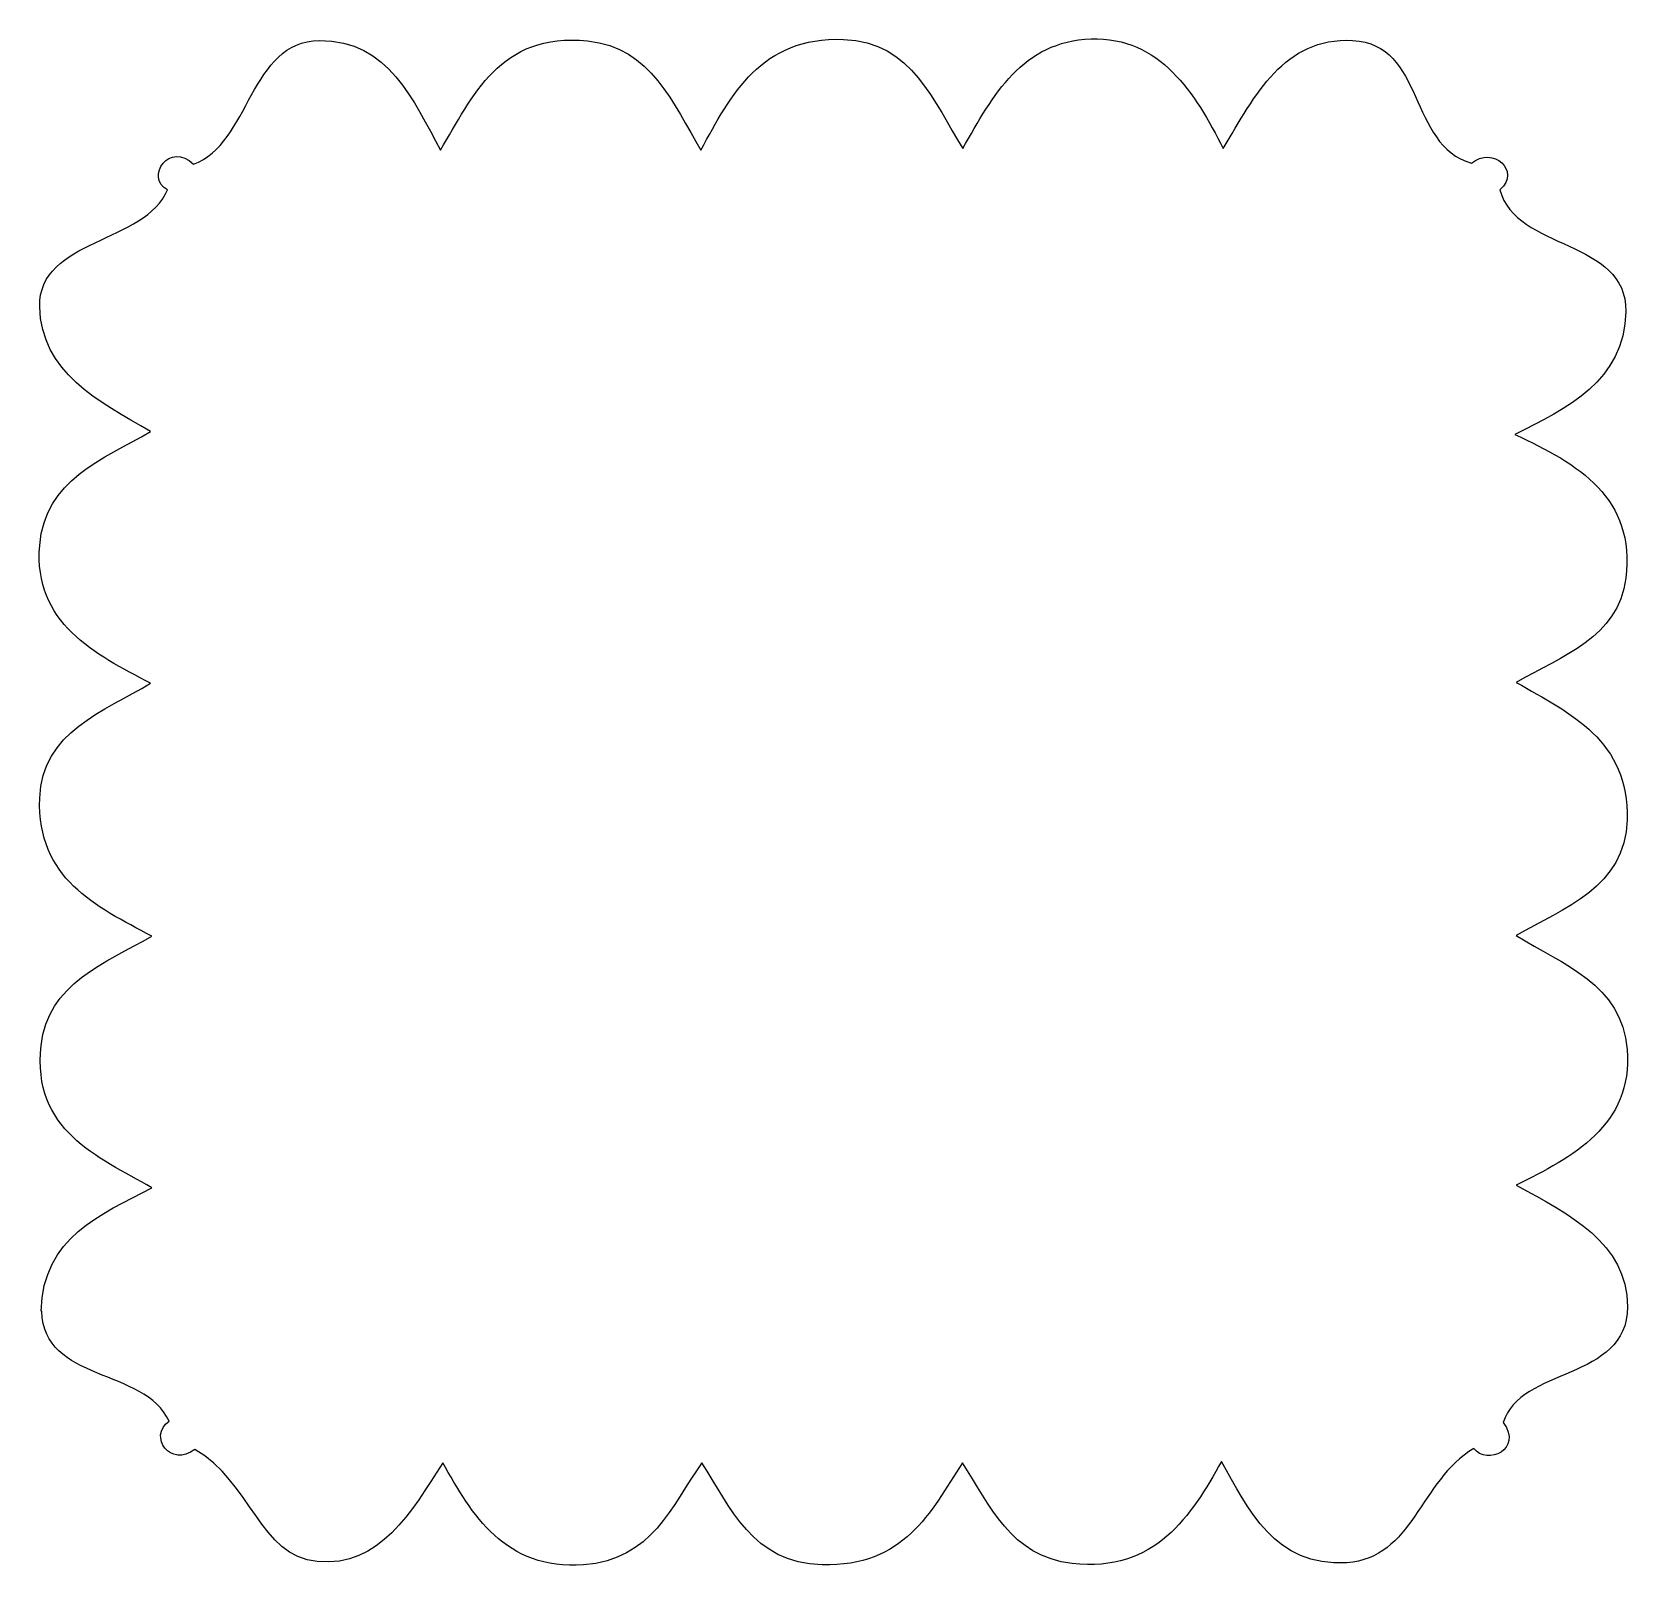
# Model space of a CAD drawing. Header units: centimetres. Extents: x -6.5 to 10.2, y -6.9 to 9.2.
import ezdxf

# ---------------------------------------------------------------- set-up
doc = ezdxf.new("R2010")
doc.units = ezdxf.units.CM
doc.header["$MEASUREMENT"] = 0
doc.layers.add('Layer 1', color=7, linetype='Continuous')

msp = doc.modelspace()

# ---------------------------------------------------------------- linework, layer by layer
at = {"layer": 'Layer 1', "color": 30}
msp.add_open_spline([(3.20217, 8.00888), (2.89983, 8.48244), (2.67626, 9.12739), (1.95424, 9.15046), (1.95424, 9.15046), (1.08598, 9.17821), (0.78218, 8.57357), (0.46139, 7.99283), (0.46139, 7.99283), (0.17292, 8.46962), (-0.05361, 9.06743), (-0.72356, 9.13441), (-0.72356, 9.13441), (-1.64669, 9.22672), (-1.92406, 8.55231), (-2.26073, 7.99283), (-2.26073, 7.99283), (-2.54764, 8.50426), (-2.79655, 9.14182), (-3.52966, 9.13892), (-3.52966, 9.13892), (-4.25074, 9.136), (-4.25977, 8.05443), (-4.84524, 7.84383), (-4.84524, 7.84383), (-5.08722, 8.09217), (-5.3629, 7.71119), (-5.11838, 7.57732), (-5.11838, 7.57732), (-5.338, 7.02094), (-6.4706, 7.06581), (-6.45472, 6.35381), (-6.45472, 6.35381), (-6.43947, 5.66982), (-5.83999, 5.36306), (-5.29543, 5.04718), (-5.29543, 5.04718), (-5.79571, 4.76044), (-6.39815, 4.54221), (-6.45472, 3.85746), (-6.45472, 3.85746), (-6.52186, 3.0449), (-5.87664, 2.71916), (-5.29543, 2.41558), (-5.29543, 2.41558), (-5.77645, 2.12357), (-6.43129, 1.90945), (-6.45472, 1.2121), (-6.45472, 1.2121), (-6.4829, 0.37351), (-5.87132, 0.08004), (-5.28143, -0.22978), (-5.28143, -0.22978), (-5.76573, -0.50839), (-6.37269, -0.7266), (-6.44072, -1.37366), (-6.44072, -1.37366), (-6.53448, -2.26524), (-5.84973, -2.53622), (-5.28143, -2.86139), (-5.28143, -2.86139), (-5.81712, -3.14714), (-6.41799, -3.36885), (-6.44072, -4.15427), (-6.44072, -4.15427), (-6.43786, -4.15398), (-6.43131, -4.15139), (-6.43139, -4.15427), (-6.43139, -4.15427), (-6.42031, -4.895), (-5.35188, -4.74623), (-5.10197, -5.30303), (-5.10197, -5.30303), (-5.32542, -5.46481), (-5.0833, -5.79528), (-4.83124, -5.59844), (-4.83124, -5.59844), (-4.24393, -5.93509), (-4.14994, -6.7182), (-3.55065, -6.77238), (-3.55065, -6.77238), (-2.89607, -6.83156), (-2.56672, -6.25372), (-2.2374, -5.73827), (-2.2374, -5.73827), (-1.9383, -6.27596), (-1.58744, -6.86599), (-0.76554, -6.8065), (-0.76554, -6.8065), (-0.05066, -6.75475), (0.15599, -6.18644), (0.47306, -5.73827), (0.47306, -5.73827), (0.76475, -6.19294), (1.00202, -6.79084), (1.73032, -6.8065), (1.73032, -6.8065), (2.59056, -6.825), (2.86005, -6.26317), (3.19985, -5.73827), (3.19985, -5.73827), (3.48168, -6.1773), (3.70356, -6.72018), (4.34748, -6.79275), (4.34748, -6.79275), (5.21681, -6.89073), (5.59288, -6.29052), (5.90798, -5.72452), (5.90798, -5.72452), (6.1859, -6.21887), (6.46546, -6.83272), (7.21897, -6.78366), (7.21897, -6.78366), (7.91303, -6.73847), (7.97982, -5.9268), (8.54613, -5.58928), (8.54613, -5.58928), (8.68685, -5.76569), (9.06481, -5.60114), (8.85621, -5.31886), (8.85621, -5.31886), (9.02415, -4.73568), (10.14807, -4.88791), (10.15561, -4.10843), (10.15561, -4.10843), (10.14868, -3.42931), (9.55213, -3.14689), (8.99165, -2.83389), (8.99165, -2.83389), (9.57572, -2.54554), (10.21556, -2.20958), (10.15095, -1.41722), (10.15095, -1.41722), (10.09474, -0.72804), (9.47848, -0.52859), (8.99165, -0.22291), (8.99165, -0.22291), (9.48554, 0.05829), (10.13393, 0.28532), (10.15095, 0.98744), (10.15095, 0.98744), (10.17105, 1.81676), (9.56182, 2.09701), (8.99165, 2.42459), (8.99165, 2.42459), (9.46854, 2.69629), (10.05812, 2.89282), (10.13695, 3.5136), (10.13695, 3.5136), (10.24338, 4.35168), (9.63874, 4.7136), (8.97766, 5.01737), (8.97766, 5.01737), (9.51801, 5.28698), (10.12307, 5.57879), (10.13695, 6.30337), (10.13695, 6.30337), (10.15171, 7.06473), (8.98184, 6.9425), (8.82138, 7.57547), (8.82138, 7.57547), (9.04639, 7.77714), (8.74412, 8.03889), (8.52289, 7.85514), (8.52289, 7.85514), (7.86107, 8.0426), (8.03675, 9.10246), (7.27954, 9.139), (7.27954, 9.139), (6.5601, 9.17372), (6.26147, 8.57054), (5.92664, 8.00888), (5.92664, 8.00888), (5.63176, 8.5887), (5.2654, 9.18021), (4.54342, 9.15505), (4.54342, 9.15505), (3.82624, 9.13006), (3.51794, 8.56884), (3.20218, 8.00888), (3.20218, 8.00888), (3.20218, 8.00888), (3.20217, 8.00888), (3.20217, 8.00888)], degree=3, knots=[0, 0, 0, 0, 0.0212766, 0.0212766, 0.0212766, 0.0212766, 0.04255319, 0.04255319, 0.04255319, 0.04255319, 0.06382979, 0.06382979, 0.06382979, 0.06382979, 0.08510638, 0.08510638, 0.08510638, 0.08510638, 0.10638298, 0.10638298, 0.10638298, 0.10638298, 0.12765957, 0.12765957, 0.12765957, 0.12765957, 0.14893617, 0.14893617, 0.14893617, 0.14893617, 0.17021277, 0.17021277, 0.17021277, 0.17021277, 0.19148936, 0.19148936, 0.19148936, 0.19148936, 0.21276596, 0.21276596, 0.21276596, 0.21276596, 0.23404255, 0.23404255, 0.23404255, 0.23404255, 0.25531915, 0.25531915, 0.25531915, 0.25531915, 0.27659574, 0.27659574, 0.27659574, 0.27659574, 0.29787234, 0.29787234, 0.29787234, 0.29787234, 0.31914894, 0.31914894, 0.31914894, 0.31914894, 0.34042553, 0.34042553, 0.34042553, 0.34042553, 0.36170213, 0.36170213, 0.36170213, 0.36170213, 0.38297872, 0.38297872, 0.38297872, 0.38297872, 0.40425532, 0.40425532, 0.40425532, 0.40425532, 0.42553191, 0.42553191, 0.42553191, 0.42553191, 0.44680851, 0.44680851, 0.44680851, 0.44680851, 0.46808511, 0.46808511, 0.46808511, 0.46808511, 0.4893617, 0.4893617, 0.4893617, 0.4893617, 0.5106383, 0.5106383, 0.5106383, 0.5106383, 0.53191489, 0.53191489, 0.53191489, 0.53191489, 0.55319149, 0.55319149, 0.55319149, 0.55319149, 0.57446809, 0.57446809, 0.57446809, 0.57446809, 0.59574468, 0.59574468, 0.59574468, 0.59574468, 0.61702128, 0.61702128, 0.61702128, 0.61702128, 0.63829787, 0.63829787, 0.63829787, 0.63829787, 0.65957447, 0.65957447, 0.65957447, 0.65957447, 0.68085106, 0.68085106, 0.68085106, 0.68085106, 0.70212766, 0.70212766, 0.70212766, 0.70212766, 0.72340426, 0.72340426, 0.72340426, 0.72340426, 0.74468085, 0.74468085, 0.74468085, 0.74468085, 0.76595745, 0.76595745, 0.76595745, 0.76595745, 0.78723404, 0.78723404, 0.78723404, 0.78723404, 0.80851064, 0.80851064, 0.80851064, 0.80851064, 0.82978723, 0.82978723, 0.82978723, 0.82978723, 0.85106383, 0.85106383, 0.85106383, 0.85106383, 0.87234043, 0.87234043, 0.87234043, 0.87234043, 0.89361702, 0.89361702, 0.89361702, 0.89361702, 0.91489362, 0.91489362, 0.91489362, 0.91489362, 0.93617021, 0.93617021, 0.93617021, 0.93617021, 0.95744681, 0.95744681, 0.95744681, 0.95744681, 1, 1, 1, 1], dxfattribs=at)

doc.saveas('drawing.dxf')
